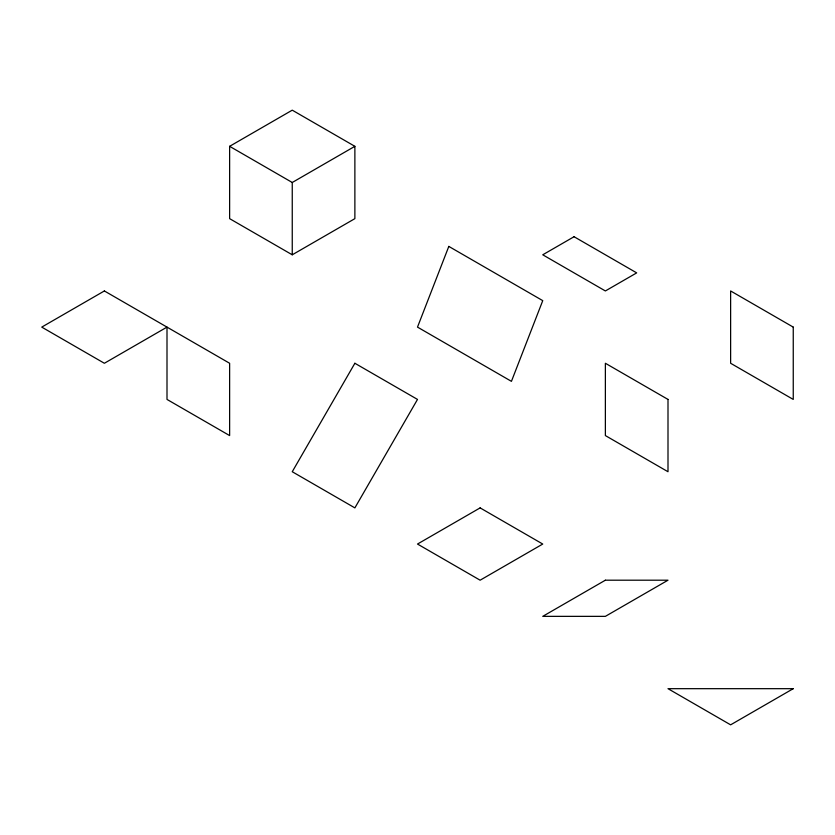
<?xml version="1.0" encoding="UTF-8"?>
<svg xmlns="http://www.w3.org/2000/svg" width="835" height="835" viewBox="0 0 835 835"><rect width="100%" height="100%" fill="white"/><g stroke="black" fill="none" stroke-linecap="round" stroke-linejoin="round"><path stroke-width="1.25" d="M229.625 146.323L292.25 110.168L354.875 146.323L354.875 218.645L292.25 254.8L229.625 218.645L229.625 146.323L292.25 182.489L354.875 146.323M292.25 182.489L292.25 254.8M448.812 246.409L417.5 327.111L511.438 381.344L542.75 300.642L448.812 246.409M354.875 363.267L292.25 471.733L354.875 507.889L417.5 399.422L354.875 363.267M104.375 290.956L41.75 327.111L104.375 363.267L167 327.111L167 399.422L229.625 435.578L229.625 363.267L104.375 290.956M574.062 236.722L542.75 254.8L605.375 290.956L636.688 272.878L574.062 236.722M480.125 507.889L417.5 544.044L480.125 580.2L542.75 544.044L480.125 507.889M605.375 580.2L542.75 616.355L605.375 616.355L668 580.2L605.375 580.2M793.25 688.677L730.625 724.832L668 688.677L793.25 688.677M793.25 327.111L730.625 290.956L730.625 363.267L793.25 399.422L793.25 327.111M668 399.422L605.375 363.267L605.375 435.578L668 471.733L668 399.422"/></g></svg>
